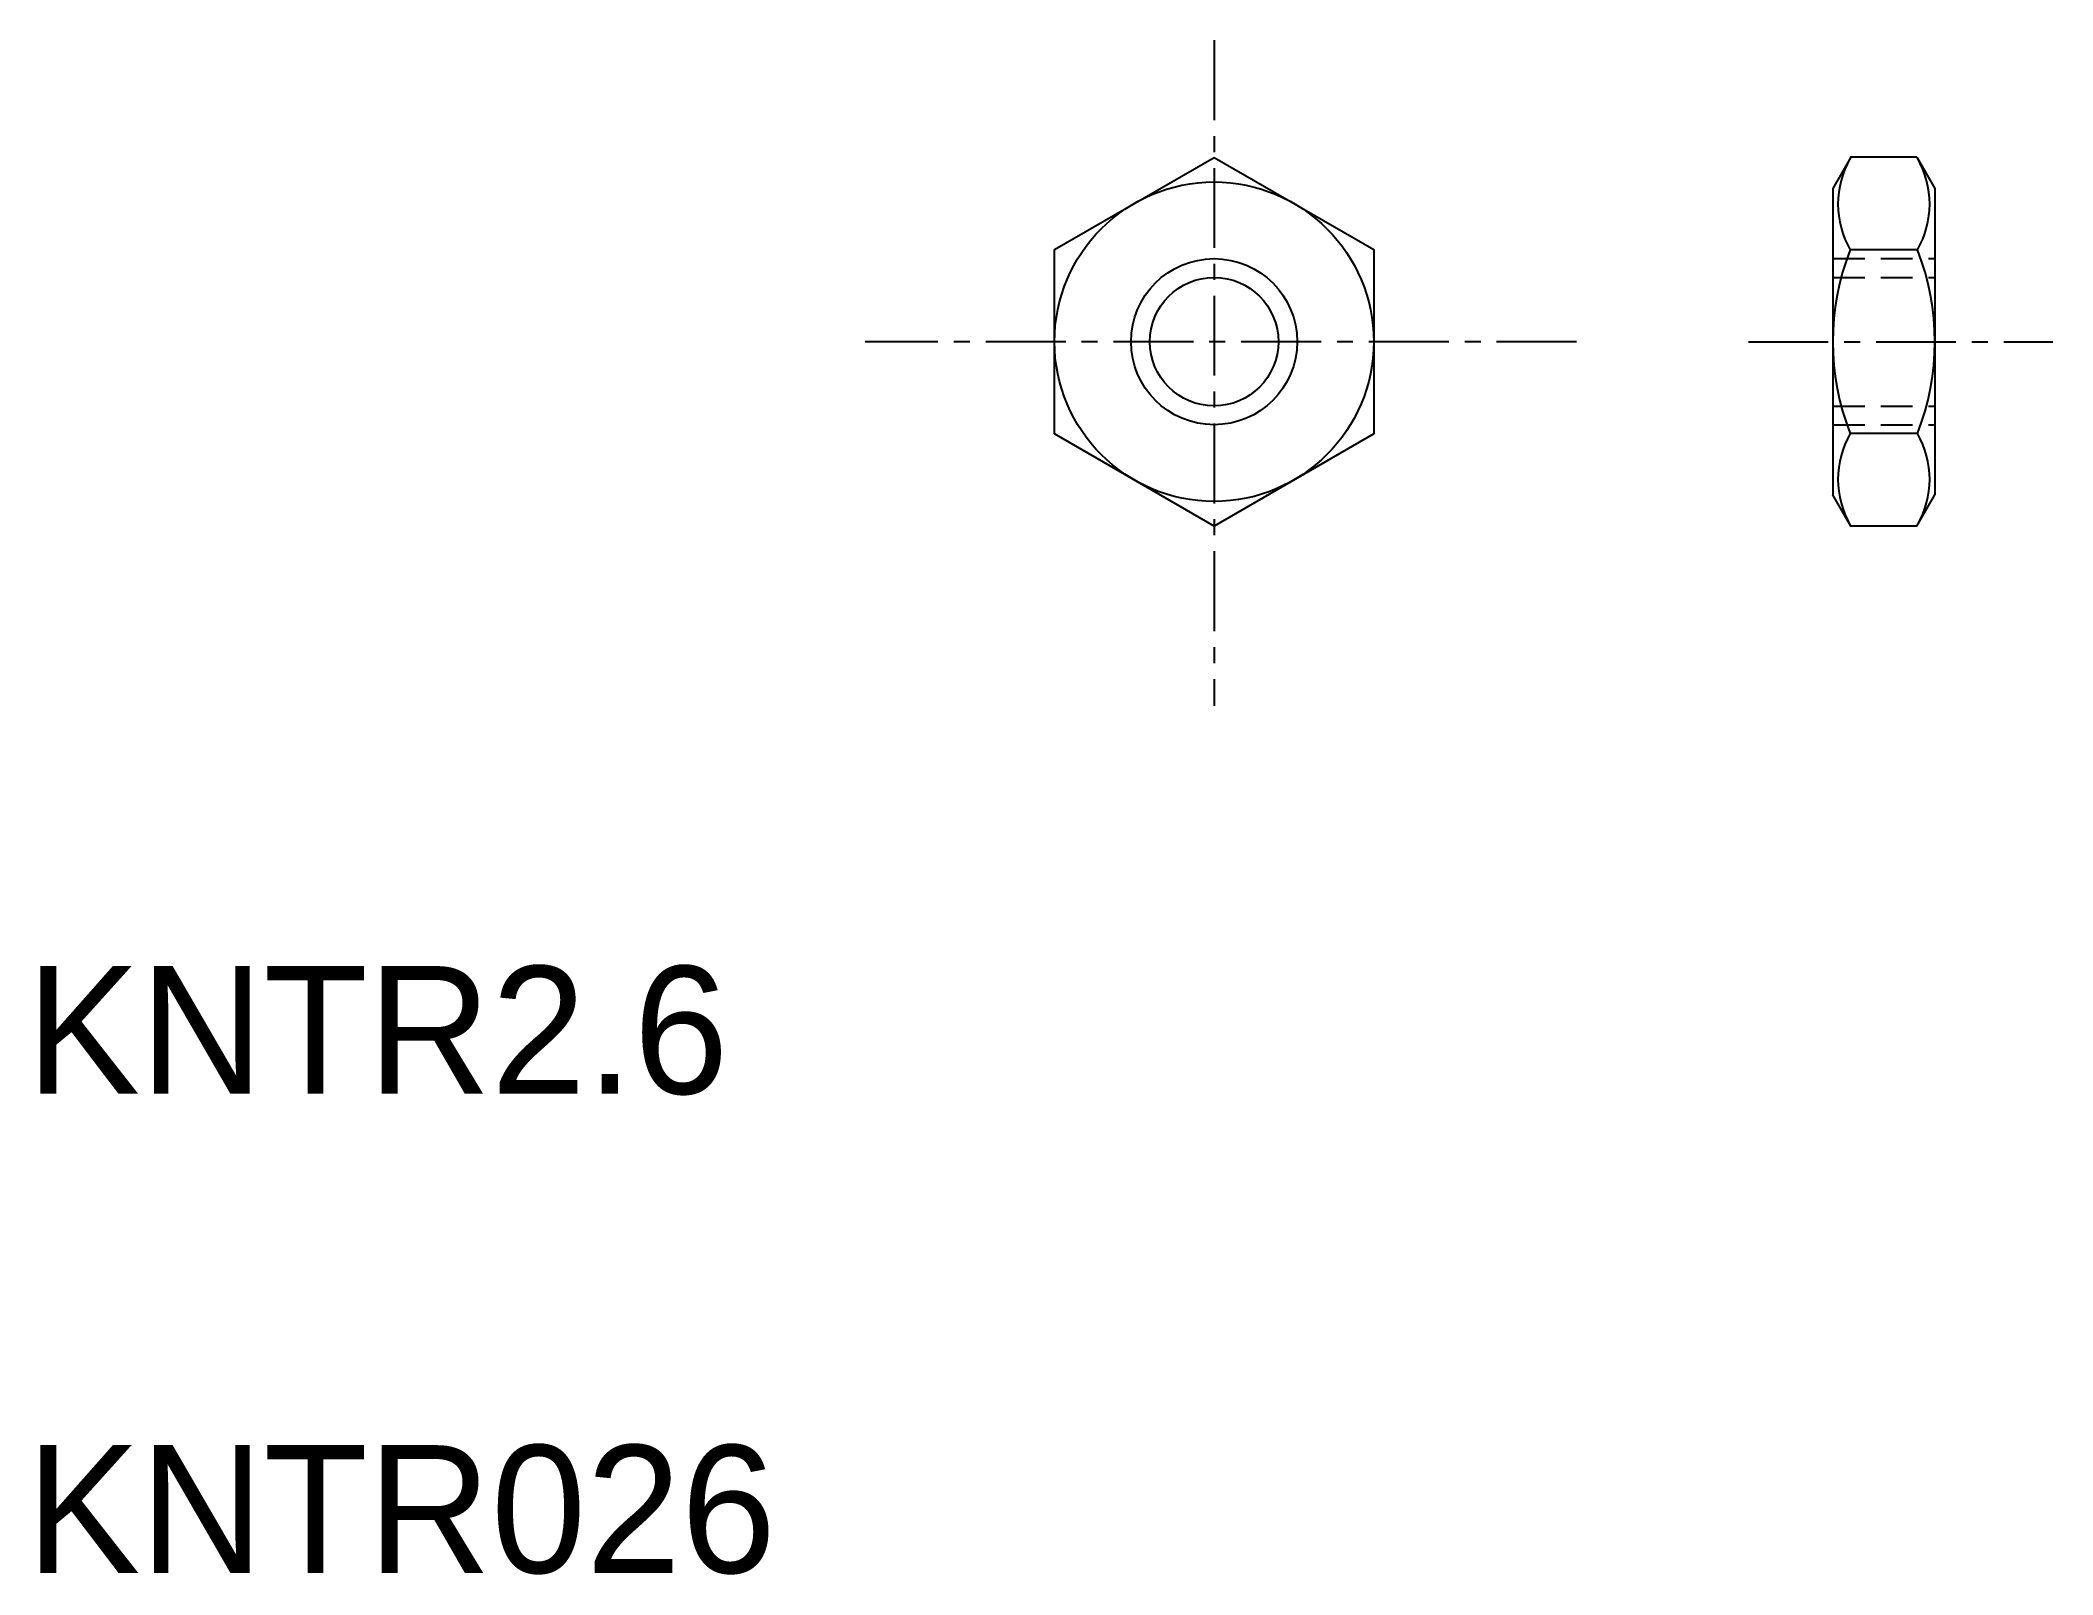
# Model space of a CAD drawing. Extents: x 93 to 124.5, y 55 to 79.1.
import ezdxf

# ---------------------------------------------------------------- set-up
doc = ezdxf.new("R2010")
doc.units = 0
doc.linetypes.add('CENTER', pattern=[2, 1.25, -0.25, 0.25, -0.25])
doc.linetypes.add('DASHED', pattern=[0.75, 0.5, -0.25])
doc.layers.get('0').update_dxf_attribs({"linetype": 'CONTINUOUS'})
doc.layers.add('CENTER', color=1, linetype='CENTER')

msp = doc.modelspace()

# ---------------------------------------------------------------- linework, layer by layer
at = {"color": 7, "linetype": 'CONTINUOUS'}
for p, q in [((108.885, 75.794), (111.385, 77.237)), ((111.385, 77.237), (113.885, 75.794)), ((121.359, 77.241), (121.075, 76.748)), ((122.39, 77.241), (121.349, 77.241)), ((122.39, 77.241), (122.675, 76.748)), ((121.075, 76.748), (121.075, 71.953)), ((122.675, 76.748), (122.675, 71.953)), ((108.885, 72.907), (108.885, 75.794)), ((113.885, 75.794), (113.885, 72.907)), ((122.4, 75.787), (121.349, 75.787)), ((121.075, 75.55), (121.075, 75.55)), ((121.075, 74.351), (121.075, 74.351)), ((111.385, 71.464), (108.885, 72.907)), ((113.885, 72.907), (111.385, 71.464)), ((122.4, 72.914), (121.349, 72.914)), ((121.359, 71.461), (121.075, 71.953)), ((122.39, 71.461), (122.675, 71.953)), ((122.39, 71.461), (121.349, 71.461))]:
    msp.add_line(p, q, dxfattribs=at)
at = {"color": 3, "linetype": 'DASHED'}
for p, q in [((121.075, 75.651), (122.675, 75.651)), ((121.075, 75.357), (122.675, 75.357)), ((121.075, 73.344), (122.675, 73.344)), ((121.075, 73.051), (122.675, 73.051))]:
    msp.add_line(p, q, dxfattribs=at)
at = {"color": 7, "linetype": 'CONTINUOUS'}
for radius in [2.5, 1.006]:
    msp.add_circle((111.385, 74.351), radius, dxfattribs=at)
at = {"color": 3, "linetype": 'CONTINUOUS'}
msp.add_circle((111.385, 74.351), 1.3, dxfattribs=at)
at = {"color": 7, "linetype": 'CONTINUOUS'}
for centre, radius, start, end in [((122.593, 76.505), 1.437, 150, 210), ((121.156, 76.505), 1.437, 330, 30), ((124.971, 74.351), 3.896, 158.3665, 201.6335), ((118.778, 74.351), 3.896, 338.3665, 21.6335), ((122.593, 72.196), 1.437, 150, 210), ((121.156, 72.196), 1.437, 330, 30)]:
    msp.add_arc(centre, radius, start, end, dxfattribs=at)
at = {"layer": 'CENTER', "color": 1, "linetype": 'CENTER'}
for p, q in [((111.385, 79.07), (111.385, 68.649)), ((117.06, 74.351), (105.917, 74.351)), ((119.754, 74.351), (124.52, 74.351))]:
    msp.add_line(p, q, dxfattribs=at)

# ---------------------------------------------------------------- texts
at = {"color": 7, "linetype": 'CONTINUOUS'}
for s, p in [('KNTR2.6', (92.78, 62.576)), ('KNTR026', (92.78, 55.076))]:
    msp.add_text(s, height=2, dxfattribs=at).set_placement(p)

doc.saveas('drawing.dxf')
